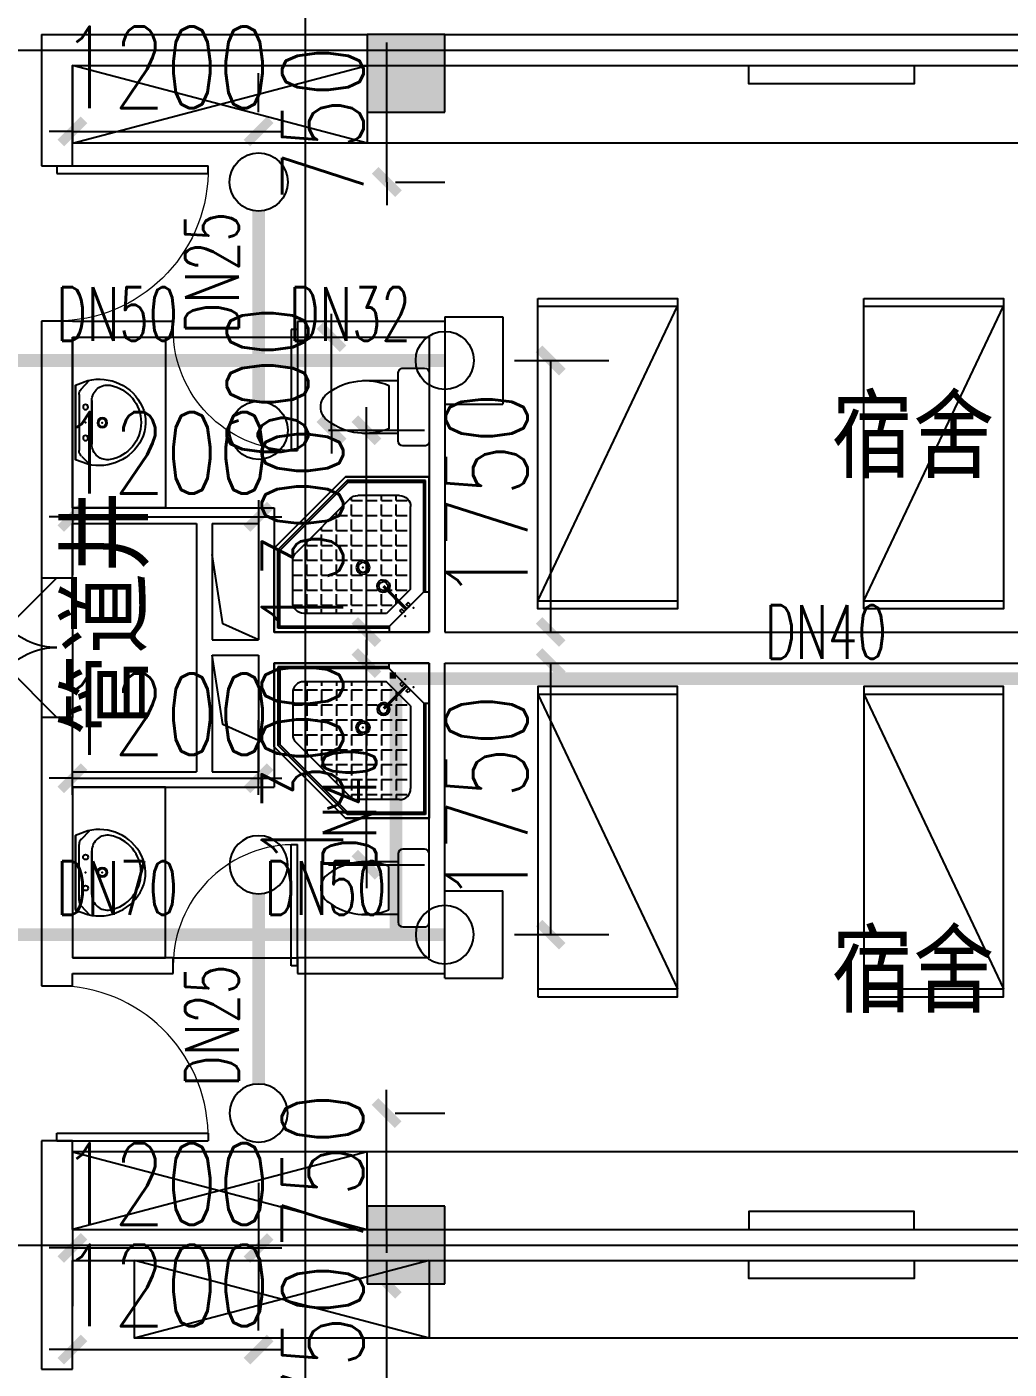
# Model space of a CAD drawing. Extents: x 0 to 2838408, y -923048 to 203859.
# Drawn here: x 2778169 to 2784500, y -349975 to -341325 of the extents above; entities that cross this region are included whole.
import ezdxf

# ---------------------------------------------------------------- set-up
doc = ezdxf.new("R2010")
doc.units = 0
doc.header["$LTSCALE"] = 1000
for name, color, linetype in [('A-Fixt', 81, 'Continuous'), ('CLAYER', 7, 'Continuous'), ('COLUMN', 9, 'Continuous'), ('DOOR_FIRE', 4, 'Continuous'), ('DOTE', 8, 'Continuous'), ('EQUIP_喷头', 7, 'Continuous'), ('PIPE-喷淋', 6, 'Continuous'), ('PUB_HATCH', 8, 'Continuous'), ('PUB_TEXT', 7, 'Continuous'), ('TEXT_喷淋', 7, 'Continuous'), ('TWT_DIM', 3, 'Continuous'), ('WALL', 9, 'Continuous'), ('WINDOW', 4, 'Continuous'), ('XREF', 8, 'Continuous'), ('洁具', 213, 'Continuous'), ('配景', 3, 'Continuous')]:
    doc.layers.add(name, color=color, linetype=linetype)
doc.styles.add('_TCH_DIM_T3', font='SIMPLEX', dxfattribs={"width": 0.75, "bigfont": 'HZTXT'})
doc.styles.add('_TWT_PIPEDN', font='SIMPLEX', dxfattribs={"width": 0.8, "height": 2.3, "bigfont": 'HZTXT'})
doc.styles.get("Standard").update_dxf_attribs({"font": 'geniso.shx', "bigfont": 'hztxt.shx'})
doc.dimstyles.new('_TWT_ARCH&&150', dxfattribs={"dimtxt": 525, "dimasz": 150, "dimexe": 375, "dimexo": 450, "dimgap": 150, "dimtad": 1, "dimdec": 0, "dimzin": 0, "dimdsep": 46, "dimtxsty": '_TCH_DIM_T3', "dimblk": 'ARCHTICK', "dimcen": 0.09, "dimclrt": 7, "dimazin": 2, "dimtfac": 1, "dimtdec": 0, "dimtix": 1, "dimtmove": 2, "dimatfit": 3, "dimfxl": 1, "dimtolj": 1, "dimtzin": 0, "dimarcsym": 0})

# ---------------------------------------------------------------- blocks, each defined once
blk = doc.blocks.new('1F平面-CAD导入_dwg_Drawing4_t3_dwg_$plan$00001613-474159-1F-927810-1F')
at = {"layer": '洁具'}
for p, q in [((-30, 250), (-170, 250)), ((-200, 169.7), (-430.4, 169.7)), ((-260.4, -139.7), (-260.4, 139.7)), ((-200, -169.7), (-200, -220)), ((-170, -250), (-30, -250))]:
    blk.add_line(p, q, dxfattribs=at)
for points in [[(-200, 220), (-200, 169.7), (-200, -169.7), (-430.4, -169.7)], [(0, -220), (0, 220)]]:
    blk.add_lwpolyline(points, dxfattribs=at)
for centre, radius, start, end in [((-170, 220), 30, 90, 180), ((-30, 220), 30, 0, 90), ((-589.6, 0), 109.8, 123.45086, 236.54914), ((-412.8, -227.4), 397.5, 67.45048, 126.63814), ((-412.8, 227.4), 397.5, 233.36186, 292.54952), ((-170, -220), 30, 180, 270), ((-30, -220), 30, 270, 0)]:
    blk.add_arc(centre, radius, start, end, dxfattribs=at)
blk = doc.blocks.new('$lvtry$00000169')
at = {"color": 0}
for p, q in [((258.9, -36), (258.9, 0)), ((258.9, -36), (36, -258.9)), ((258.9, -24), (976, -24)), ((258.9, -36), (964, -36)), ((964, -36), (976, -24)), ((964, -36), (964, -525.1)), ((976, -24), (976, -530.1)), ((276.1, -120), (120, -276.1)), ((143.9, -151), (290.7, -298.1)), ((151, -143.9), (297.8, -291)), ((269.6, -212.7), (269.6, -142.7)), ((276.1, -120), (808, -120)), ((365.9, -212.7), (365.9, -142.7)), ((462.1, -212.7), (462.1, -142.7)), ((558.4, -212.7), (558.4, -142.7)), ((654.6, -212.7), (654.6, -142.7)), ((750.9, -212.7), (750.9, -142.7)), ((847.1, -212.7), (847.1, -142.7)), ((36, -258.9), (0, -258.9)), ((24, -258.9), (24, -976)), ((36, -258.9), (36, -964)), ((173.4, -308.9), (173.4, -238.9)), ((183.4, -212.7), (205.5, -212.7)), ((219.6, -212.7), (243.4, -212.7)), ((269.6, -212.7), (339.6, -212.7)), ((269.6, -262.8), (269.6, -238.9)), ((365.9, -212.7), (435.9, -212.7)), ((365.9, -308.9), (365.9, -238.9)), ((462.1, -212.7), (532.1, -212.7)), ((462.1, -308.9), (462.1, -238.9)), ((558.4, -212.7), (628.4, -212.7)), ((558.4, -308.9), (558.4, -238.9)), ((654.6, -212.7), (724.6, -212.7)), ((654.6, -308.9), (654.6, -238.9)), ((750.9, -212.7), (820.9, -212.7)), ((750.9, -308.9), (750.9, -238.9)), ((847.1, -212.7), (880, -212.7)), ((847.1, -308.9), (847.1, -238.9)), ((880, -192), (880, -460.5)), ((120, -276.1), (120, -808)), ((120, -308.9), (147.1, -308.9)), ((173.4, -308.9), (243.4, -308.9)), ((173.4, -405.2), (173.4, -335.2)), ((269.6, -405.2), (269.6, -335.2)), ((334.3, -308.9), (339.6, -308.9)), ((365.9, -308.9), (435.9, -308.9)), ((365.9, -405.2), (365.9, -335.2)), ((462.1, -308.9), (532.1, -308.9)), ((462.1, -405.2), (462.1, -335.2)), ((558.4, -308.9), (628.4, -308.9)), ((558.4, -405.2), (558.4, -335.2)), ((654.6, -308.9), (724.6, -308.9)), ((654.6, -405.2), (654.6, -335.2)), ((750.9, -308.9), (820.9, -308.9)), ((750.9, -405.2), (750.9, -335.2)), ((847.1, -308.9), (880, -308.9)), ((847.1, -405.2), (847.1, -335.2)), ((120, -405.2), (147.1, -405.2)), ((173.4, -405.2), (243.4, -405.2)), ((173.4, -501.4), (173.4, -431.4)), ((269.6, -405.2), (339.6, -405.2)), ((269.6, -501.4), (269.6, -431.4)), ((365.9, -405.2), (378.6, -405.2)), ((365.9, -501.4), (365.9, -431.4)), ((462.1, -405.2), (532.1, -405.2)), ((462.1, -501.4), (462.1, -431.4)), ((558.4, -405.2), (628.4, -405.2)), ((558.4, -501.4), (558.4, -431.4)), ((654.6, -405.2), (724.6, -405.2)), ((654.6, -501.4), (654.6, -431.4)), ((750.9, -405.2), (820.9, -405.2)), ((750.9, -501.4), (750.9, -431.4)), ((847.1, -405.2), (880, -405.2)), ((847.1, -501.4), (847.1, -431.4)), ((120, -501.4), (147.1, -501.4)), ((173.4, -501.4), (243.4, -501.4)), ((269.6, -501.4), (339.6, -501.4)), ((365.9, -501.4), (435.9, -501.4)), ((462.1, -501.4), (532.1, -501.4)), ((858.9, -511.4), (511.4, -858.9)), ((558.4, -501.4), (628.4, -501.4)), ((654.6, -501.4), (724.6, -501.4)), ((750.9, -501.4), (820.9, -501.4)), ((847.1, -501.4), (867.2, -501.4)), ((120, -597.7), (147.1, -597.7)), ((173.4, -597.7), (173.4, -527.7)), ((173.4, -597.7), (243.4, -597.7)), ((269.6, -597.7), (269.6, -527.7)), ((269.6, -597.7), (339.6, -597.7)), ((365.9, -597.7), (365.9, -527.7)), ((365.9, -597.7), (435.9, -597.7)), ((462.1, -597.7), (462.1, -527.7)), ((462.1, -597.7), (532.1, -597.7)), ((964, -525.1), (525.1, -964)), ((976, -530.1), (530.1, -976)), ((558.4, -597.7), (558.4, -527.7)), ((558.4, -597.7), (628.4, -597.7)), ((654.6, -597.7), (654.6, -527.7)), ((654.6, -597.7), (724.6, -597.7)), ((750.9, -597.7), (750.9, -527.7)), ((750.9, -597.7), (772.6, -597.7)), ((964, -525.1), (976, -530.1)), ((173.4, -693.9), (173.4, -623.9)), ((269.6, -693.9), (269.6, -623.9)), ((365.9, -693.9), (365.9, -623.9)), ((462.1, -693.9), (462.1, -623.9)), ((558.4, -693.9), (558.4, -623.9)), ((654.6, -693.9), (654.6, -623.9)), ((120, -693.9), (147.1, -693.9)), ((173.4, -693.9), (243.4, -693.9)), ((173.4, -790.2), (173.4, -720.2)), ((269.6, -693.9), (339.6, -693.9)), ((269.6, -790.2), (269.6, -720.2)), ((365.9, -693.9), (435.9, -693.9)), ((365.9, -790.2), (365.9, -720.2)), ((462.1, -693.9), (532.1, -693.9)), ((462.1, -790.2), (462.1, -720.2)), ((558.4, -693.9), (628.4, -693.9)), ((558.4, -790.2), (558.4, -720.2)), ((654.6, -693.9), (676.4, -693.9)), ((120, -790.2), (147.1, -790.2)), ((173.4, -790.2), (243.4, -790.2)), ((173.4, -877.5), (173.4, -816.4)), ((269.6, -790.2), (339.6, -790.2)), ((269.6, -880), (269.6, -816.4)), ((365.9, -790.2), (435.9, -790.2)), ((365.9, -880), (365.9, -816.4)), ((462.1, -790.2), (532.1, -790.2)), ((462.1, -880), (462.1, -816.4)), ((558.4, -790.2), (580.1, -790.2)), ((192, -880), (460.5, -880)), ((36, -964), (24, -976)), ((24, -976), (530.1, -976)), ((36, -964), (525.1, -964)), ((525.1, -964), (530.1, -976))]:
    blk.add_line(p, q, dxfattribs=at)
blk.add_lwpolyline([(0, 0), (0, -1000), (540, -1000), (1000, -540), (1000, 0)], close=True)
for points in [[(0, 0), (0, -1000)], [(0, 0), (1000, 0)], [(1000, 0), (1000, -540)], [(136.1, -189.7), (147.9, -177.9), (132.5, -162.5), (120.7, -174.3)], [(189.7, -136.1), (177.9, -147.9), (162.5, -132.5), (174.3, -120.7)], [(1000, -540), (540, -1000)], [(0, -1000), (540, -1000)]]:
    blk.add_lwpolyline(points, close=True, dxfattribs=at)
for radius in [43.8, 31.1]:
    blk.add_circle((416.2, -427.6), radius, dxfattribs=at)
for centre, radius, start, end in [((808, -192), 72, 0, 90), ((296, -295.7), 40.6, 142.58296, 128.41974), ((296, -295.7), 28.6, 145.82801, 125.65986), ((808, -460.5), 72, 315, 0), ((192, -808), 72, 180, 270), ((460.5, -808), 72, 270, 315)]:
    blk.add_arc(centre, radius, start, end, dxfattribs=at)
for p in [(103.2, -155.8, 0), (156.1, -102.2, 0), (415.8, -428.1, 0)]:
    blk.add_point(p, dxfattribs=at)
blk = doc.blocks.new('$lvtry$00000178')
at = {"color": 0}
for p, q in [((-238.4, 0), (238.4, 0)), ((-214.1, -36.1), (-272.1, -90.6)), ((-179.8, -22.5), (180.1, -22.5)), ((215.7, -37.5), (268.3, -90.8)), ((-141.7, -105.2), (140.2, -105.2)), ((140.2, -105.2), (-141.7, -105.2))]:
    blk.add_line(p, q, dxfattribs=at)
blk.add_lwpolyline([(-103.6, -429.7, 0.224698), (110.4, -425.4, 0.348046), (268.9, -78.5), (239.5, 0), (-241.3, 0), (-270.7, -78.5, 0.356844)], format="xyb", close=True, dxfattribs=at)
for centre, radius in [((-100, -65), 16.3), ((100, -65), 16.3), ((1.4, -172.5), 31.6)]:
    blk.add_circle(centre, radius, dxfattribs=at)
at = {"color": 0, "lineweight": 13}
blk.add_circle((1.4, -172.5), 23, dxfattribs=at)
at = {"color": 0}
for centre, radius, start, end in [((-179.8, -72.5), 50, 90, 133.18096), ((180.1, -72.5), 50, 44.56072, 90), ((-141.7, -205.2), 100, 90, 190.56023), ((140.2, -205.2), 100, 349.43977, 90), ((-0.7, -179), 243.4, 190.56023, 349.43977)]:
    blk.add_arc(centre, radius, start, end, dxfattribs=at)
for p in [(0, -65), (1.4, -172.5)]:
    blk.add_point(p, dxfattribs=at)
blk = doc.blocks.new('A$C70365C93')
at = {"layer": '洁具'}
blk.add_lwpolyline([(-1900, 2300), (-1900, 1700), (-800, 1700), (-800, 2300)], close=True, dxfattribs=at)
blk.add_blockref('$lvtry$00000178', (-1350, 2280), dxfattribs=at)
at = {"layer": '洁具', "rotation": 180}
blk.add_blockref('$lvtry$00000169', (0, 0), dxfattribs=at)
at = {"layer": '洁具', "extrusion": (0, 0, -1), "xscale": -1, "zscale": -1, "rotation": 90}
blk.add_blockref('1F平面-CAD导入_dwg_Drawing4_t3_dwg_$plan$00001613-474159-1F-927810-1F', (1450, 0), dxfattribs=at)
blk = doc.blocks.new('单人床')
at = {"layer": 'A-Fixt'}
for p, q in [((47773.8, 13973.4), (48673.8, 13973.4)), ((47773.8, 12073.4), (48673.8, 13973.4)), ((47773.8, 12073.4), (48673.8, 12073.4))]:
    blk.add_line(p, q, dxfattribs=at)
blk.add_lwpolyline([(47773.8, 14023.4), (48673.8, 14023.4), (48673.8, 12023.4), (47773.8, 12023.4), (47773.8, 14023.4)], dxfattribs=at)
blk = doc.blocks.new('CH_AP01')
for p, q in [((-311.4, 16.6), (-275, 0)), ((-275, 0), (275, 0)), ((275, 0), (311.4, 16.6))]:
    blk.add_line(p, q)
for centre, radius, start, end in [((0, -578.9), 1212.6, 74.71041, 105.28959), ((-306.8, 555.3), 37.8, 100.18588, 202.83587), ((-1658.4, 201.9), 1359.7, 352.16586, 14.42826), ((-823.7, 250), 562.9, 335.50378, 31.09034), ((0, -578.9), 1172.6, 75.02868, 104.97132), ((0, -1278.1), 1856.9, 80.61099, 99.38901), ((-823.7, 250), 602.9, 335.50378, 30.26909), ((823.7, 250), 602.9, 149.73091, 204.49622), ((823.7, 250), 562.9, 148.90966, 204.49622), ((1658.4, 201.9), 1359.7, 165.57174, 187.83414), ((306.8, 555.3), 37.8, 337.16413, 79.81412), ((0, -578.9), 1092.6, 75.87672, 104.12328)]:
    blk.add_arc(centre, radius, start, end)
blk = doc.blocks.new('A$C61295E98')
at = {"color": 3}
for p, q in [((544, 597.9), (0, 597.9)), ((0, 597.9), (0, 0)), ((161.4, 597.9), (161.4, 0)), ((170.4, 0.2), (170.4, 597.6)), ((602.7, 572.2), (602.7, 25.6)), ((624, 517.9), (624, 80)), ((544, 0), (0, 0))]:
    blk.add_line(p, q, dxfattribs=at)
for points in [[(81.8, 540.3), (75.3, 540.3), (75.3, 576.8), (81.8, 576.8)], [(81.8, 453.1), (75.3, 453.1), (75.3, 489.6), (81.8, 489.6)], [(81.8, 352.9), (75.3, 352.9), (75.3, 389.4), (81.8, 389.4)]]:
    blk.add_lwpolyline(points, close=True, dxfattribs=at)
for centre in [(74, 250.1), (74, 164.2), (74, 70.5)]:
    blk.add_circle(centre, 15.7, dxfattribs=at)
for centre, start, end in [((544, 517.9), 360, 90), ((544, 80), 270, 0)]:
    blk.add_arc(centre, 80, start, end, dxfattribs=at)
blk = doc.blocks.new('宿舍')
at = {"layer": 'A-Fixt'}
for p, q in [((47853.8, 13801.7), (48353.8, 15701.7)), ((48353.8, 13801.7), (47853.8, 15701.7)), ((47853.8, 13801.7), (48353.8, 13801.7))]:
    blk.add_line(p, q, dxfattribs=at)
for points in [[(47853.8, 8601.7), (48353.8, 8601.7), (48353.8, 15701.7), (47853.8, 15701.7)], [(47853.8, 10676.1), (47970.5, 10676.1), (47970.5, 11742.6), (47853.8, 11742.6)]]:
    blk.add_lwpolyline(points, close=True, dxfattribs=at)
at = {"xscale": -1, "rotation": 90}
for p in [(63677.2, 60475.5), (63677.2, 58775.5)]:
    blk.add_blockref('单人床', p, dxfattribs=at)
at = {"layer": 'A-Fixt', "xscale": -1, "rotation": 180}
for p in [(50002, 9140.5), (51117.2, 9140.5)]:
    blk.add_blockref('CH_AP01', p, dxfattribs=at)
at = {"layer": '配景', "color": 252}
blk.add_blockref('A$C61295E98', (47853.8, 7096.6), dxfattribs=at)
blk = doc.blocks.new('宿舍一')
at = {"layer": 'A-Fixt'}
for p, q in [((48153.8, 16101.7), (48653.8, 16101.7)), ((48653.8, 14201.7), (48153.8, 16101.7)), ((48653.8, 16101.7), (48153.8, 14201.7)), ((48153.8, 14201.7), (48653.8, 14201.7))]:
    blk.add_line(p, q, dxfattribs=at)
for points in [[(48153.8, 8601.7), (48653.8, 8601.7), (48653.8, 16101.7), (48153.8, 16101.7)], [(48153.8, 10676.1), (48270.5, 10676.1), (48270.5, 11742.6), (48153.8, 11742.6)]]:
    blk.add_lwpolyline(points, close=True, dxfattribs=at)
at = {"xscale": -1, "rotation": 90}
for p in [(63677.2, 60875.5), (63677.2, 58775.5)]:
    blk.add_blockref('单人床', p, dxfattribs=at)
at = {"layer": 'A-Fixt', "xscale": -1, "rotation": 179.9999999998882}
for p in [(50002, 9140.5), (51117.2, 9140.5)]:
    blk.add_blockref('CH_AP01', p, dxfattribs=at)
at = {"layer": '配景', "color": 252, "rotation": 359.9999999998882}
blk.add_blockref('A$C61295E98', (48153.8, 7096.6), dxfattribs=at)
blk = doc.blocks.new('$DorLib2D$00000116')
at = {"color": 0}
for p, q in [((-0.5, 0), (-0.1464, 0.3536)), ((0.5, 0), (0.1464, 0.3536))]:
    blk.add_line(p, q, dxfattribs=at)
for centre, start, end in [((-0.5, 0), 0, 45), ((0.5, 0), 135, 180)]:
    blk.add_arc(centre, 0.5, start, end, dxfattribs=at)
blk = doc.blocks.new('$DorLib2D$00000001')
for p, q in [((0.45, 0.975), (0.5, 0.975)), ((0.45, 0), (0.45, 0.975)), ((0.5, 0), (0.5, 0.975)), ((0.5, 0), (0.45, 0))]:
    blk.add_line(p, q)
at = {"lineweight": 13}
blk.add_arc((0.475, 0), 0.975, 91.46928, 180, dxfattribs=at)
blk = doc.blocks.new('2F1')
at = {"layer": 'PUB_HATCH'}
for points in [[(2444316.7, -341375.2), (2444316.7, -341875.2), (2444816.7, -341875.2), (2444816.7, -341375.2)], [(2444316.7, -348925.2), (2444316.7, -349425.2), (2444816.7, -349425.2), (2444816.7, -348925.2)]]:
    blk.add_hatch(color=256, dxfattribs=at).paths.add_polyline_path(points)
for points in [[(2443616.7, -345275.2), (2443386.5, -345171.7), (2443316.7, -344725.2)], [(2443616.7, -345925.2), (2443386.5, -345821.7), (2443316.7, -345375.2)]]:
    blk.add_lwpolyline(points)
at = {"layer": 'COLUMN'}
for p, q in [((2444316.7, -341375.2), (2444316.7, -341875.2)), ((2444816.7, -341375.2), (2444316.7, -341375.2)), ((2444816.7, -341875.2), (2444816.7, -341375.2)), ((2444316.7, -341875.2), (2444816.7, -341875.2)), ((2444316.7, -348925.2), (2444316.7, -349425.2)), ((2444816.7, -348925.2), (2444316.7, -348925.2)), ((2444816.7, -349425.2), (2444816.7, -348925.2)), ((2444316.7, -349425.2), (2444816.7, -349425.2))]:
    blk.add_line(p, q, dxfattribs=at)
at = {"layer": 'DOOR_FIRE'}
for p, q in [((2442216.7, -344875.2), (2442216.7, -345775.2)), ((2442416.7, -344875.2), (2442416.7, -345775.2))]:
    blk.add_line(p, q, dxfattribs=at)
at = {"layer": 'DOTE'}
for p, q in [((2443916.7, -327575.2), (2443916.7, -410775.2)), ((2435862.3, -341475.2), (2453916.7, -341475.2)), ((2435862.3, -349175.2), (2453916.7, -349175.2))]:
    blk.add_line(p, q, dxfattribs=at)
at = {"layer": 'WALL'}
for p, q in [((2442216.7, -341375.2), (2442216.7, -342221)), ((2442216.7, -341375.2), (2444316.7, -341375.2)), ((2444816.7, -341375.2), (2449916.7, -341375.2)), ((2442416.7, -342221), (2442416.7, -341575.2)), ((2442416.7, -341575.2), (2444316.7, -341575.2)), ((2444816.7, -341575.2), (2449916.7, -341575.2)), ((2442216.7, -342221), (2442416.7, -342221)), ((2442416.7, -343221), (2442216.7, -343221)), ((2442216.7, -343221), (2442216.7, -343225.2)), ((2442216.7, -343225.2), (2442216.7, -344425.2)), ((2442416.7, -343225.2), (2442416.7, -343221)), ((2443066.7, -343225.2), (2442416.7, -343225.2)), ((2443066.7, -343325.2), (2443066.7, -343225.2)), ((2444816.7, -343225.2), (2443866.7, -343225.2)), ((2443866.7, -343225.2), (2443866.7, -343325.2)), ((2444816.7, -343225.2), (2444816.7, -345225.2)), ((2442416.7, -343325.2), (2442416.7, -344425.2)), ((2442416.7, -343325.2), (2443066.7, -343325.2)), ((2443866.7, -343325.2), (2444716.7, -343325.2)), ((2444716.7, -343325.2), (2444716.7, -345225.2)), ((2442216.7, -344425.2), (2442216.7, -344875.2)), ((2442416.7, -344425.2), (2443216.7, -344425.2)), ((2443216.7, -344425.2), (2443716.7, -344425.2)), ((2443716.7, -344425.2), (2443716.7, -345225.2)), ((2442416.7, -344875.2), (2442416.7, -344525.2)), ((2442416.7, -344525.2), (2443216.7, -344525.2)), ((2443216.7, -344525.2), (2443216.7, -345325.2)), ((2443316.7, -344525.2), (2443616.7, -344525.2)), ((2443316.7, -344525.2), (2443316.7, -345275.2)), ((2443616.7, -344525.2), (2443616.7, -345275.2)), ((2442216.7, -344875.2), (2442416.7, -344875.2)), ((2443316.7, -345275.2), (2443616.7, -345275.2)), ((2443716.7, -345225.2), (2444716.7, -345225.2)), ((2444816.7, -345225.2), (2450166.7, -345225.2)), ((2443216.7, -345325.2), (2443216.7, -346125.2)), ((2443316.7, -345375.2), (2443316.7, -346125.2)), ((2443316.7, -345375.2), (2443616.7, -345375.2)), ((2443616.7, -345375.2), (2443616.7, -346125.2)), ((2443716.7, -345425.2), (2443716.7, -346225.2)), ((2443716.7, -345425.2), (2444716.7, -345425.2)), ((2444716.7, -347325.2), (2444716.7, -345425.2)), ((2444816.7, -347425.2), (2444816.7, -345425.2)), ((2444816.7, -345425.2), (2450166.7, -345425.2)), ((2442416.7, -345775.2), (2442216.7, -345775.2)), ((2442216.7, -345775.2), (2442216.7, -346225.2)), ((2442416.7, -346125.2), (2442416.7, -345775.2)), ((2442416.7, -346125.2), (2443216.7, -346125.2)), ((2443316.7, -346125.2), (2443616.7, -346125.2)), ((2442216.7, -346225.2), (2442216.7, -347425.2)), ((2442416.7, -346225.2), (2442416.7, -347325.2)), ((2442416.7, -346225.2), (2443216.7, -346225.2)), ((2443216.7, -346225.2), (2443716.7, -346225.2)), ((2443066.7, -347325.2), (2442416.7, -347325.2)), ((2443066.7, -347425.2), (2443066.7, -347325.2)), ((2444716.7, -347325.2), (2443866.7, -347325.2)), ((2443866.7, -347325.2), (2443866.7, -347425.2)), ((2442216.7, -347425.2), (2442216.7, -347504.9)), ((2442416.7, -347425.2), (2443066.7, -347425.2)), ((2442416.7, -347504.9), (2442416.7, -347425.2)), ((2443866.7, -347425.2), (2444816.7, -347425.2)), ((2442216.7, -347504.9), (2442416.7, -347504.9)), ((2442416.7, -348504.9), (2442216.7, -348504.9)), ((2442216.7, -348504.9), (2442216.7, -349175.2)), ((2442416.7, -349075.2), (2442416.7, -348504.9)), ((2442416.7, -349075.2), (2444316.7, -349075.2)), ((2444816.7, -349075.2), (2449916.7, -349075.2)), ((2442216.7, -349175.2), (2442216.7, -349975.2)), ((2442416.7, -349975.2), (2442416.7, -349275.2)), ((2442416.7, -349275.2), (2444316.7, -349275.2)), ((2444816.7, -349275.2), (2449916.7, -349275.2)), ((2442216.7, -349975.2), (2442416.7, -349975.2))]:
    blk.add_line(p, q, dxfattribs=at)
at = {"layer": 'WINDOW'}
for p, q in [((2443066.7, -343325.2), (2443866.7, -343325.2)), ((2443066.7, -347325.2), (2443866.7, -347325.2))]:
    blk.add_line(p, q, dxfattribs=at)
at = {"xscale": -1, "rotation": 89.99999999992463}
for name, p in [('宿舍一', (2458518.4, -293421.4)), ('A$C70365C93', (2444716.7, -345225.2)), ('宿舍', (2458518.4, -301421.4))]:
    blk.add_blockref(name, p, dxfattribs=at)
for name, p, rotation in [('A$C70365C93', (2444716.7, -345425.2), 89.99999999999997), ('宿舍一', (2458518.4, -397229.1), 90.00000000002933)]:
    blk.add_blockref(name, p, dxfattribs=dict(rotation=rotation))
at = {"layer": 'DOOR_FIRE', "xscale": 900, "yscale": -900, "zscale": 200, "rotation": 269.9999999999926}
blk.add_blockref('$DorLib2D$00000116', (2442316.7, -345325.2), dxfattribs=at)
at = {"layer": 'WINDOW', "yscale": 1000, "rotation": 269.9999999999923}
for p, xscale, zscale in [((2442316.7, -342721), -1000, -1000), ((2442316.7, -348004.9), 1000, 1000)]:
    blk.add_blockref('$DorLib2D$00000001', p, dxfattribs=dict(at, xscale=xscale, zscale=zscale))
at = {"layer": 'WINDOW', "xscale": 800, "zscale": 800}
for p, yscale in [((2443466.7, -343275.2), -800), ((2443466.7, -347375.2), 800)]:
    blk.add_blockref('$DorLib2D$00000001', p, dxfattribs=dict(at, yscale=yscale))
at = {"layer": 'CLAYER'}
blk.add_text('管道井', height=525, rotation=90, dxfattribs=at).set_placement((2442903.7, -345892.9))
at = {"layer": 'PUB_TEXT'}
for p in [(2447308.9, -344233.2), (2447308.9, -347678.6)]:
    blk.add_text('宿舍', height=525, dxfattribs=at).set_placement(p)
blk = doc.blocks.new('_ArchTick')
at = {"color": 0, "linetype": 'ByBlock', "const_width": 0.4}
blk.add_lwpolyline([(-0.5, -0.5), (0.5, 0.5)], dxfattribs=at)
blk = doc.blocks.new('*D1780')
at = {"layer": 'Defpoints', "color": 0, "linetype": 'ByBlock', "transparency": 16777216}
for p in [(2780095.3, -349425.2), (2780488.7, -349425.2), (2780095.3, -350175.2)]:
    blk.add_point(p, dxfattribs=at)
at = {"layer": 'TWT_DIM', "color": 0, "linetype": 'ByBlock', "lineweight": -2, "transparency": 16777216}
for p, q in [((2780488.7, -349425.2), (2780488.7, -349275.2)), ((2780488.7, -350175.2), (2780488.7, -349425.2)), ((2780545.3, -349425.2), (2780863.7, -349425.2)), ((2780488.7, -350175.2), (2780488.7, -350325.2)), ((2780545.3, -350175.2), (2780863.7, -350175.2))]:
    blk.add_line(p, q, dxfattribs=at)
at = {"layer": 'TWT_DIM', "color": 0, "linetype": 'ByBlock', "lineweight": -2, "transparency": 16777216, "xscale": 150, "yscale": 150, "zscale": 150}
for p, rotation in [((2780488.7, -349425.2), 270), ((2780488.7, -350175.2), 90)]:
    blk.add_blockref('_ArchTick', p, dxfattribs=dict(at, rotation=rotation))
at = {"layer": 'TWT_DIM', "color": 7, "linetype": 'ByBlock', "transparency": 16777216, "insert": (2780076.2, -349800.2), "char_height": 525, "attachment_point": 5, "rotation": 90, "style": '_TCH_DIM_T3'}
blk.add_mtext('\\A1;750', dxfattribs=at)
blk = doc.blocks.new('*D1782')
at = {"layer": 'Defpoints', "color": 0, "linetype": 'ByBlock', "transparency": 16777216}
for p in [(2779662.5, -349848.9), (2778462.5, -350175.2), (2779662.5, -350175.2)]:
    blk.add_point(p, dxfattribs=at)
at = {"layer": 'TWT_DIM', "color": 0, "linetype": 'ByBlock', "lineweight": -2, "transparency": 16777216}
for p, q in [((2778462.5, -349725.2), (2778462.5, -349473.9)), ((2779662.5, -349725.2), (2779662.5, -349473.9)), ((2778462.5, -349848.9), (2778312.5, -349848.9)), ((2778462.5, -349848.9), (2779662.5, -349848.9)), ((2779662.5, -349848.9), (2779812.5, -349848.9))]:
    blk.add_line(p, q, dxfattribs=at)
at = {"layer": 'TWT_DIM', "color": 0, "linetype": 'ByBlock', "lineweight": -2, "transparency": 16777216, "xscale": 150, "yscale": 150, "zscale": 150}
blk.add_blockref('_ArchTick', (2778462.5, -349848.9), dxfattribs=at)
at = {"layer": 'TWT_DIM', "color": 0, "linetype": 'ByBlock', "lineweight": -2, "transparency": 16777216, "xscale": 150, "yscale": 150, "zscale": 150, "rotation": 180}
blk.add_blockref('_ArchTick', (2779662.5, -349848.9), dxfattribs=at)
at = {"layer": 'TWT_DIM', "color": 7, "linetype": 'ByBlock', "transparency": 16777216, "insert": (2779062.5, -349436.4), "char_height": 525, "attachment_point": 5, "style": '_TCH_DIM_T3'}
blk.add_mtext('\\A1;1200', dxfattribs=at)
blk = doc.blocks.new('*D1788')
at = {"layer": 'Defpoints', "color": 0, "linetype": 'ByBlock', "transparency": 16777216}
for p in [(2779662.5, -343925.2), (2780357.4, -343925.2), (2779662.5, -345225.2)]:
    blk.add_point(p, dxfattribs=at)
at = {"layer": 'TWT_DIM', "color": 0, "linetype": 'ByBlock', "lineweight": -2, "transparency": 16777216}
for p, q in [((2780357.4, -343925.2), (2780357.4, -343775.2)), ((2780112.5, -343925.2), (2780732.4, -343925.2)), ((2780357.4, -345225.2), (2780357.4, -343925.2)), ((2780112.5, -345225.2), (2780732.4, -345225.2)), ((2780357.4, -345225.2), (2780357.4, -345375.2))]:
    blk.add_line(p, q, dxfattribs=at)
at = {"layer": 'TWT_DIM', "color": 0, "linetype": 'ByBlock', "lineweight": -2, "transparency": 16777216, "xscale": 150, "yscale": 150, "zscale": 150}
for p, rotation in [((2780357.4, -343925.2), 270), ((2780357.4, -345225.2), 90)]:
    blk.add_blockref('_ArchTick', p, dxfattribs=dict(at, rotation=rotation))
at = {"layer": 'TWT_DIM', "color": 7, "linetype": 'ByBlock', "transparency": 16777216, "insert": (2779944.9, -344575.2), "char_height": 525, "attachment_point": 5, "rotation": 90, "style": '_TCH_DIM_T3'}
blk.add_mtext('\\A1;1300', dxfattribs=at)
blk = doc.blocks.new('*D1789')
at = {"layer": 'Defpoints', "color": 0, "linetype": 'ByBlock', "transparency": 16777216}
for p in [(2779662.5, -345425.2), (2780357.4, -345425.2), (2779662.5, -346725.2)]:
    blk.add_point(p, dxfattribs=at)
at = {"layer": 'TWT_DIM', "color": 0, "linetype": 'ByBlock', "lineweight": -2, "transparency": 16777216}
for p, q in [((2780357.4, -345425.2), (2780357.4, -345275.2)), ((2780112.5, -345425.2), (2780732.4, -345425.2)), ((2780357.4, -346725.2), (2780357.4, -345425.2)), ((2780112.5, -346725.2), (2780732.4, -346725.2)), ((2780357.4, -346725.2), (2780357.4, -346875.2))]:
    blk.add_line(p, q, dxfattribs=at)
at = {"layer": 'TWT_DIM', "color": 0, "linetype": 'ByBlock', "lineweight": -2, "transparency": 16777216, "xscale": 150, "yscale": 150, "zscale": 150}
for p, rotation in [((2780357.4, -345425.2), 270), ((2780357.4, -346725.2), 90)]:
    blk.add_blockref('_ArchTick', p, dxfattribs=dict(at, rotation=rotation))
at = {"layer": 'TWT_DIM', "color": 7, "linetype": 'ByBlock', "transparency": 16777216, "insert": (2779944.9, -346075.2), "char_height": 525, "attachment_point": 5, "rotation": 90, "style": '_TCH_DIM_T3'}
blk.add_mtext('\\A1;1300', dxfattribs=at)
blk = doc.blocks.new('*D2062')
at = {"layer": 'Defpoints', "color": 0, "linetype": 'ByBlock', "transparency": 16777216}
for p in [(2780862.5, -345425.2), (2781544.9, -345425.2), (2780862.5, -347175.2)]:
    blk.add_point(p, dxfattribs=at)
at = {"layer": 'TWT_DIM', "color": 0, "linetype": 'ByBlock', "lineweight": -2, "transparency": 16777216}
for p, q in [((2781312.5, -345425.2), (2781919.9, -345425.2)), ((2781544.9, -347175.2), (2781544.9, -345425.2)), ((2781312.5, -347175.2), (2781919.9, -347175.2))]:
    blk.add_line(p, q, dxfattribs=at)
at = {"layer": 'TWT_DIM', "color": 0, "linetype": 'ByBlock', "lineweight": -2, "transparency": 16777216, "xscale": 150, "yscale": 150, "zscale": 150}
for p, rotation in [((2781544.9, -345425.2), 90), ((2781544.9, -347175.2), 270)]:
    blk.add_blockref('_ArchTick', p, dxfattribs=dict(at, rotation=rotation))
at = {"layer": 'TWT_DIM', "color": 7, "linetype": 'ByBlock', "transparency": 16777216, "insert": (2781132.4, -346300.2), "char_height": 525, "attachment_point": 5, "rotation": 90, "style": '_TCH_DIM_T3'}
blk.add_mtext('\\A1;1750', dxfattribs=at)
blk = doc.blocks.new('*D2063')
at = {"layer": 'Defpoints', "color": 0, "linetype": 'ByBlock', "transparency": 16777216}
for p in [(2780093.7, -348325.2), (2780487, -348325.2), (2780093.7, -349075.2)]:
    blk.add_point(p, dxfattribs=at)
at = {"layer": 'TWT_DIM', "color": 0, "linetype": 'ByBlock', "lineweight": -2, "transparency": 16777216}
for p, q in [((2780487, -348325.2), (2780487, -348175.2)), ((2780487, -349075.2), (2780487, -348325.2)), ((2780543.7, -348325.2), (2780862, -348325.2)), ((2780487, -349075.2), (2780487, -349225.2)), ((2780543.7, -349075.2), (2780862, -349075.2))]:
    blk.add_line(p, q, dxfattribs=at)
at = {"layer": 'TWT_DIM', "color": 0, "linetype": 'ByBlock', "lineweight": -2, "transparency": 16777216, "xscale": 150, "yscale": 150, "zscale": 150}
for p, rotation in [((2780487, -348325.2), 270), ((2780487, -349075.2), 90)]:
    blk.add_blockref('_ArchTick', p, dxfattribs=dict(at, rotation=rotation))
at = {"layer": 'TWT_DIM', "color": 7, "linetype": 'ByBlock', "transparency": 16777216, "insert": (2780074.5, -348700.2), "char_height": 525, "attachment_point": 5, "rotation": 90, "style": '_TCH_DIM_T3'}
blk.add_mtext('\\A1;750', dxfattribs=at)
blk = doc.blocks.new('*D2064')
at = {"layer": 'Defpoints', "color": 0, "linetype": 'ByBlock', "transparency": 16777216}
for p in [(2779662.5, -346167.5), (2778462.5, -346725.2), (2779662.5, -346725.2)]:
    blk.add_point(p, dxfattribs=at)
at = {"layer": 'TWT_DIM', "color": 0, "linetype": 'ByBlock', "lineweight": -2, "transparency": 16777216}
for p, q in [((2778462.5, -346275.2), (2778462.5, -345792.5)), ((2779662.5, -346275.2), (2779662.5, -345792.5)), ((2778462.5, -346167.5), (2778312.5, -346167.5)), ((2778462.5, -346167.5), (2779662.5, -346167.5)), ((2779662.5, -346167.5), (2779812.5, -346167.5))]:
    blk.add_line(p, q, dxfattribs=at)
at = {"layer": 'TWT_DIM', "color": 0, "linetype": 'ByBlock', "lineweight": -2, "transparency": 16777216, "xscale": 150, "yscale": 150, "zscale": 150}
blk.add_blockref('_ArchTick', (2778462.5, -346167.5), dxfattribs=at)
at = {"layer": 'TWT_DIM', "color": 0, "linetype": 'ByBlock', "lineweight": -2, "transparency": 16777216, "xscale": 150, "yscale": 150, "zscale": 150, "rotation": 180}
blk.add_blockref('_ArchTick', (2779662.5, -346167.5), dxfattribs=at)
at = {"layer": 'TWT_DIM', "color": 7, "linetype": 'ByBlock', "transparency": 16777216, "insert": (2779062.5, -345755), "char_height": 525, "attachment_point": 5, "style": '_TCH_DIM_T3'}
blk.add_mtext('\\A1;1200', dxfattribs=at)
blk = doc.blocks.new('*D2065')
at = {"layer": 'Defpoints', "color": 0, "linetype": 'ByBlock', "transparency": 16777216}
for p in [(2778462.5, -348325.2), (2779662.5, -348325.2), (2779662.5, -349194.5)]:
    blk.add_point(p, dxfattribs=at)
at = {"layer": 'TWT_DIM', "color": 0, "linetype": 'ByBlock', "lineweight": -2, "transparency": 16777216}
for p, q in [((2778462.5, -348775.2), (2778462.5, -349569.5)), ((2779662.5, -348775.2), (2779662.5, -349569.5)), ((2778462.5, -349194.5), (2778312.5, -349194.5)), ((2778462.5, -349194.5), (2779662.5, -349194.5)), ((2779662.5, -349194.5), (2779812.5, -349194.5))]:
    blk.add_line(p, q, dxfattribs=at)
at = {"layer": 'TWT_DIM', "color": 0, "linetype": 'ByBlock', "lineweight": -2, "transparency": 16777216, "xscale": 150, "yscale": 150, "zscale": 150}
blk.add_blockref('_ArchTick', (2778462.5, -349194.5), dxfattribs=at)
at = {"layer": 'TWT_DIM', "color": 0, "linetype": 'ByBlock', "lineweight": -2, "transparency": 16777216, "xscale": 150, "yscale": 150, "zscale": 150, "rotation": 180}
blk.add_blockref('_ArchTick', (2779662.5, -349194.5), dxfattribs=at)
at = {"layer": 'TWT_DIM', "color": 7, "linetype": 'ByBlock', "transparency": 16777216, "insert": (2779062.5, -348782), "char_height": 525, "attachment_point": 5, "style": '_TCH_DIM_T3'}
blk.add_mtext('\\A1;1200', dxfattribs=at)
blk = doc.blocks.new('*D2066')
at = {"layer": 'Defpoints', "color": 0, "linetype": 'ByBlock', "transparency": 16777216}
for p in [(2780862.5, -343475.2), (2781544.9, -343475.2), (2780862.5, -345225.2)]:
    blk.add_point(p, dxfattribs=at)
at = {"layer": 'TWT_DIM', "color": 0, "linetype": 'ByBlock', "lineweight": -2, "transparency": 16777216}
for p, q in [((2781312.5, -343475.2), (2781919.9, -343475.2)), ((2781544.9, -345225.2), (2781544.9, -343475.2)), ((2781312.5, -345225.2), (2781919.9, -345225.2))]:
    blk.add_line(p, q, dxfattribs=at)
at = {"layer": 'TWT_DIM', "color": 0, "linetype": 'ByBlock', "lineweight": -2, "transparency": 16777216, "xscale": 150, "yscale": 150, "zscale": 150}
for p, rotation in [((2781544.9, -343475.2), 90), ((2781544.9, -345225.2), 270)]:
    blk.add_blockref('_ArchTick', p, dxfattribs=dict(at, rotation=rotation))
at = {"layer": 'TWT_DIM', "color": 7, "linetype": 'ByBlock', "transparency": 16777216, "insert": (2781132.4, -344350.2), "char_height": 525, "attachment_point": 5, "rotation": 90, "style": '_TCH_DIM_T3'}
blk.add_mtext('\\A1;1750', dxfattribs=at)
blk = doc.blocks.new('*D2067')
at = {"layer": 'Defpoints', "color": 0, "linetype": 'ByBlock', "transparency": 16777216}
for p in [(2780095.3, -341575.2), (2780488.7, -341575.2), (2780095.3, -342325.2)]:
    blk.add_point(p, dxfattribs=at)
at = {"layer": 'TWT_DIM', "color": 0, "linetype": 'ByBlock', "lineweight": -2, "transparency": 16777216}
for p, q in [((2780488.7, -341575.2), (2780488.7, -341425.2)), ((2780488.7, -342325.2), (2780488.7, -341575.2)), ((2780545.3, -341575.2), (2780863.7, -341575.2)), ((2780488.7, -342325.2), (2780488.7, -342475.2)), ((2780545.3, -342325.2), (2780863.7, -342325.2))]:
    blk.add_line(p, q, dxfattribs=at)
at = {"layer": 'TWT_DIM', "color": 0, "linetype": 'ByBlock', "lineweight": -2, "transparency": 16777216, "xscale": 150, "yscale": 150, "zscale": 150}
for p, rotation in [((2780488.7, -341575.2), 270), ((2780488.7, -342325.2), 90)]:
    blk.add_blockref('_ArchTick', p, dxfattribs=dict(at, rotation=rotation))
at = {"layer": 'TWT_DIM', "color": 7, "linetype": 'ByBlock', "transparency": 16777216, "insert": (2780076.2, -341950.2), "char_height": 525, "attachment_point": 5, "rotation": 90, "style": '_TCH_DIM_T3'}
blk.add_mtext('\\A1;750', dxfattribs=at)
blk = doc.blocks.new('*D2068')
at = {"layer": 'Defpoints', "color": 0, "linetype": 'ByBlock', "transparency": 16777216}
for p in [(2779662.5, -343325.2), (2780132.3, -343325.2), (2779662.5, -343925.2)]:
    blk.add_point(p, dxfattribs=at)
at = {"layer": 'TWT_DIM', "color": 0, "linetype": 'ByBlock', "lineweight": -2, "transparency": 16777216}
for p, q in [((2780132.3, -343325.2), (2780132.3, -343175.2)), ((2780112.5, -343325.2), (2780507.3, -343325.2)), ((2780132.3, -343925.2), (2780132.3, -343325.2)), ((2780112.5, -343925.2), (2780507.3, -343925.2)), ((2780132.3, -343925.2), (2780132.3, -344075.2))]:
    blk.add_line(p, q, dxfattribs=at)
at = {"layer": 'TWT_DIM', "color": 0, "linetype": 'ByBlock', "lineweight": -2, "transparency": 16777216, "xscale": 150, "yscale": 150, "zscale": 150}
for p, rotation in [((2780132.3, -343325.2), 270), ((2780132.3, -343925.2), 90)]:
    blk.add_blockref('_ArchTick', p, dxfattribs=dict(at, rotation=rotation))
at = {"layer": 'TWT_DIM', "color": 7, "linetype": 'ByBlock', "transparency": 16777216, "insert": (2779719.8, -343625.2), "char_height": 525, "attachment_point": 5, "rotation": 90, "style": '_TCH_DIM_T3'}
blk.add_mtext('\\A1;600', dxfattribs=at)
blk = doc.blocks.new('*D2069')
at = {"layer": 'Defpoints', "color": 0, "linetype": 'ByBlock', "transparency": 16777216}
for p in [(2778462.5, -343925.2), (2779662.5, -343925.2), (2779662.5, -344482.9)]:
    blk.add_point(p, dxfattribs=at)
at = {"layer": 'TWT_DIM', "color": 0, "linetype": 'ByBlock', "lineweight": -2, "transparency": 16777216}
for p, q in [((2778462.5, -344375.2), (2778462.5, -344857.9)), ((2779662.5, -344375.2), (2779662.5, -344857.9)), ((2778462.5, -344482.9), (2778312.5, -344482.9)), ((2778462.5, -344482.9), (2779662.5, -344482.9)), ((2779662.5, -344482.9), (2779812.5, -344482.9))]:
    blk.add_line(p, q, dxfattribs=at)
at = {"layer": 'TWT_DIM', "color": 0, "linetype": 'ByBlock', "lineweight": -2, "transparency": 16777216, "xscale": 150, "yscale": 150, "zscale": 150}
blk.add_blockref('_ArchTick', (2778462.5, -344482.9), dxfattribs=at)
at = {"layer": 'TWT_DIM', "color": 0, "linetype": 'ByBlock', "lineweight": -2, "transparency": 16777216, "xscale": 150, "yscale": 150, "zscale": 150, "rotation": 180}
blk.add_blockref('_ArchTick', (2779662.5, -344482.9), dxfattribs=at)
at = {"layer": 'TWT_DIM', "color": 7, "linetype": 'ByBlock', "transparency": 16777216, "insert": (2779062.5, -344070.4), "char_height": 525, "attachment_point": 5, "style": '_TCH_DIM_T3'}
blk.add_mtext('\\A1;1200', dxfattribs=at)
blk = doc.blocks.new('*D2070')
at = {"layer": 'Defpoints', "color": 0, "linetype": 'ByBlock', "transparency": 16777216}
for p in [(2779662.5, -341998.9), (2778462.5, -342325.2), (2779662.5, -342325.2)]:
    blk.add_point(p, dxfattribs=at)
at = {"layer": 'TWT_DIM', "color": 0, "linetype": 'ByBlock', "lineweight": -2, "transparency": 16777216}
for p, q in [((2778462.5, -341875.2), (2778462.5, -341623.9)), ((2779662.5, -341875.2), (2779662.5, -341623.9)), ((2778462.5, -341998.9), (2778312.5, -341998.9)), ((2778462.5, -341998.9), (2779662.5, -341998.9)), ((2779662.5, -341998.9), (2779812.5, -341998.9))]:
    blk.add_line(p, q, dxfattribs=at)
at = {"layer": 'TWT_DIM', "color": 0, "linetype": 'ByBlock', "lineweight": -2, "transparency": 16777216, "xscale": 150, "yscale": 150, "zscale": 150}
blk.add_blockref('_ArchTick', (2778462.5, -341998.9), dxfattribs=at)
at = {"layer": 'TWT_DIM', "color": 0, "linetype": 'ByBlock', "lineweight": -2, "transparency": 16777216, "xscale": 150, "yscale": 150, "zscale": 150, "rotation": 180}
blk.add_blockref('_ArchTick', (2779662.5, -341998.9), dxfattribs=at)
at = {"layer": 'TWT_DIM', "color": 7, "linetype": 'ByBlock', "transparency": 16777216, "insert": (2779062.5, -341586.4), "char_height": 525, "attachment_point": 5, "style": '_TCH_DIM_T3'}
blk.add_mtext('\\A1;1200', dxfattribs=at)
blk = doc.blocks.new('$TwtSys$00000125')
blk.add_circle((0, 0, 0), 1)
blk = doc.blocks.new('$TwtSys$00000131')
for p, q in [((-1.5, 0), (-1.5, 2)), ((-1.5, 2), (1.5, 2)), ((1.5, 0, 0), (1.5, 2, 0)), ((-1.5, 0), (-1, 0)), ((1, 0, 0), (1.5, 0, 0))]:
    blk.add_line(p, q)
blk.add_circle((0, 0), 1)

msp = doc.modelspace()

# ---------------------------------------------------------------- hatches: boundary and pattern name
at = {"layer": 'PIPE-喷淋', "linetype": 'ByBlock'}
for points in [[(2780548.2, -345525.2), (2780507, -345525.2), (2780507, -345484)], [(2780548.2, -345525.2), (2780548.2, -345484), (2780507, -345484)]]:
    msp.add_hatch(color=256, dxfattribs=at).paths.add_polyline_path(points)

# ---------------------------------------------------------------- linework, layer by layer
at = {"layer": 'PIPE-喷淋', "linetype": 'ByBlock', "ltscale": 1.5, "const_width": 82.5}
for points in [[(2779662.5, -342512.7), (2779662.5, -343475.2)], [(2779662.5, -343475.2), (2777862.5, -343475.2)], [(2780862.5, -343475.2), (2779662.5, -343475.2)], [(2779662.5, -343475.2), (2779662.5, -343737.7)], [(2780548.2, -347175.2), (2780548.2, -345525.2)], [(2780548.2, -345525.2), (2786112.5, -345525.2)], [(2779662.5, -346912.7), (2779662.5, -347175.2)], [(2779662.5, -347175.2), (2777862.5, -347175.2)], [(2779662.5, -347175.2), (2779662.5, -348137.7)], [(2780548.2, -347175.2), (2779662.5, -347175.2)], [(2780862.5, -347175.2), (2780548.2, -347175.2)]]:
    msp.add_lwpolyline(points, dxfattribs=at)

# ---------------------------------------------------------------- block references
at = {"layer": 'EQUIP_喷头', "linetype": 'ByBlock', "xscale": 187.5, "zscale": 187.5}
for name, p, yscale, rotation in [('$TwtSys$00000125', (2779662.5, -342325.2), 187.5, 270), ('$TwtSys$00000131', (2780862.5, -343475.2), 187.5, 270), ('$TwtSys$00000125', (2779662.5, -343925.2), 187.5, 270), ('$TwtSys$00000125', (2779662.5, -346725.2), -187.5, 89.99999999999999), ('$TwtSys$00000131', (2780862.5, -347175.2), -187.5, 89.99999999999999), ('$TwtSys$00000125', (2779662.5, -348325.2), -187.5, 89.99999999999999)]:
    msp.add_blockref(name, p, dxfattribs=dict(at, yscale=yscale, rotation=rotation))
at = {"layer": 'XREF'}
msp.add_blockref('2F1', (336045.8, 0), dxfattribs=at)

# ---------------------------------------------------------------- texts
at = {"layer": 'TEXT_喷淋', "color": 251, "linetype": 'ByBlock', "style": '_TWT_PIPEDN', "width": 0.64}
for s, rotation, p in [('DN25', 90, (2779535, -343305)), ('DN40', 90, (2780420.7, -346755)), ('DN50', 360, (2779700.6, -347047.7)), ('DN25', 90, (2779535, -348155))]:
    msp.add_text(s, height=345, rotation=rotation, dxfattribs=at).set_placement(p)
for s, p in [('DN50', (2778357.7, -343347.7)), ('DN32', (2779857.7, -343347.7)), ('DN40', (2782925.6, -345397.7))]:
    msp.add_text(s, height=345, dxfattribs=at).set_placement(p)
at = {"layer": 'TEXT_喷淋', "linetype": 'ByBlock', "style": '_TWT_PIPEDN', "width": 0.64}
msp.add_text('DN70', height=345, rotation=360, dxfattribs=at).set_placement((2778357.7, -347047.7))

# ---------------------------------------------------------------- dimensions: what is measured, and where the dimension line sits
at = {"layer": 'TWT_DIM', "linetype": 'ByBlock'}
for p1, p2, distance, picture, middle in [((2778462.5, -342325.2), (2779662.5, -342325.2), 326.4, '*D2070', (2779062.5, -341586.4)), ((2780095.3, -342325.2), (2780095.3, -341575.2), -393.4, '*D2067', (2780076.2, -341950.2)), ((2779662.5, -343925.2), (2779662.5, -343325.2), -469.7, '*D2068', (2779719.8, -343625.2)), ((2780862.5, -345225.2), (2780862.5, -343475.2), -682.4, '*D2066', (2781132.4, -344350.2)), ((2778462.5, -343925.2), (2779662.5, -343925.2), -557.7, '*D2069', (2779062.5, -344070.4)), ((2779662.5, -345225.2), (2779662.5, -343925.2), -694.8, '*D1788', (2779944.9, -344575.2)), ((2779662.5, -346725.2), (2779662.5, -345425.2), -694.8, '*D1789', (2779944.9, -346075.2)), ((2780862.5, -347175.2), (2780862.5, -345425.2), -682.4, '*D2062', (2781132.4, -346300.2)), ((2778462.5, -346725.2), (2779662.5, -346725.2), 557.7, '*D2064', (2779062.5, -345755)), ((2780093.7, -349075.2), (2780093.7, -348325.2), -393.4, '*D2063', (2780074.5, -348700.2)), ((2778462.5, -348325.2), (2779662.5, -348325.2), -869.3, '*D2065', (2779062.5, -348782)), ((2778462.5, -350175.2), (2779662.5, -350175.2), 326.4, '*D1782', (2779062.5, -349436.4)), ((2780095.3, -350175.2), (2780095.3, -349425.2), -393.4, '*D1780', (2780076.2, -349800.2))]:
    dim = msp.add_aligned_dim(p1=p1, p2=p2, distance=distance, dimstyle='_TWT_ARCH&&150', dxfattribs=at)
    dim.commit()
    dim.dimension.update_dxf_attribs({"geometry": picture, "text_midpoint": middle})

doc.saveas('drawing.dxf')
